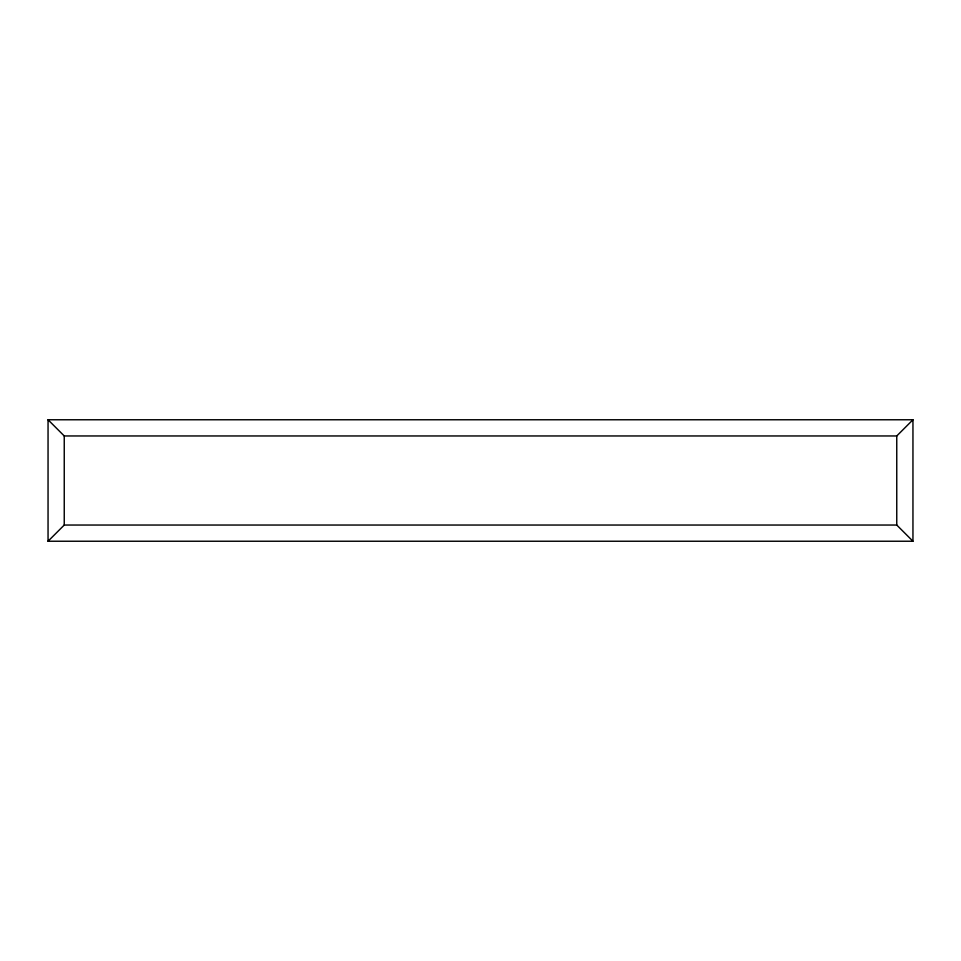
<?xml version="1.0" encoding="UTF-8"?>
<svg xmlns="http://www.w3.org/2000/svg" width="961" height="961" viewBox="0 0 961 961"><rect width="100%" height="100%" fill="white"/><g stroke="black" fill="none" stroke-linecap="round" stroke-linejoin="round"><path stroke-width="1.44" d="M48.05 541.235L64.243 525.042L896.757 525.042L912.95 541.235L912.95 419.765L48.05 419.765L48.05 541.235L912.95 541.235M48.05 419.765L64.243 435.958L896.757 435.958L912.95 419.765M896.757 435.958L896.757 525.042M64.243 435.958L64.243 525.042"/></g></svg>
